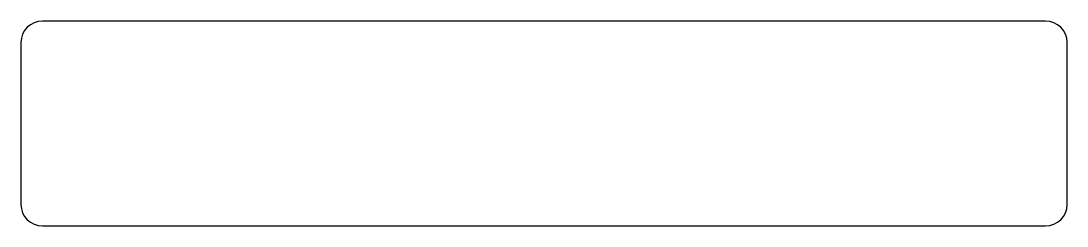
# Model space of a CAD drawing. Extents: x 229 to 350, y 12 to 35.
import ezdxf

# ---------------------------------------------------------------- set-up
doc = ezdxf.new("R2010")
doc.units = 0

msp = doc.modelspace()

# ---------------------------------------------------------------- linework, layer by layer
at = {"layer": 'controller-board-edge'}
for p, q in [((347.88, 35.42), (231.17, 35.42)), ((228.67, 32.92), (228.67, 14.13)), ((350.38, 14.13), (350.38, 32.92)), ((231.17, 11.63), (347.88, 11.63))]:
    msp.add_line(p, q, dxfattribs=at)
for centre, start, end in [((231.17, 32.92), 90, 180), ((347.88, 32.92), 0, 90), ((231.17, 14.13), 180, 270), ((347.88, 14.13), 270, 0)]:
    msp.add_arc(centre, 2.5, start, end, dxfattribs=at)

doc.saveas('drawing.dxf')
